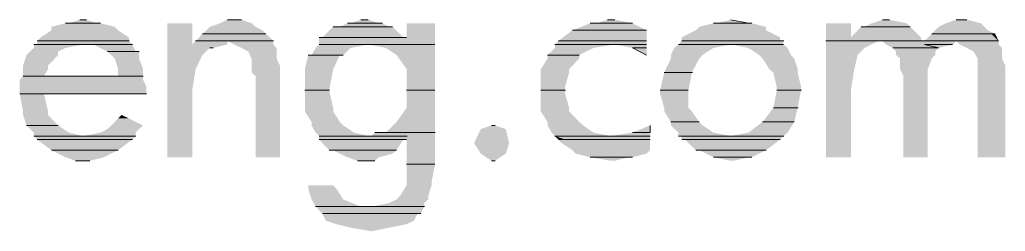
# Model space of a CAD drawing. Header units: inches. Extents: x 0.9 to 46, y 0.8 to 32.4.
# Drawn here: x 45.3026 to 45.7691, y 24.5329 to 24.6329 of the extents above; entities that cross this region are included whole.
import ezdxf

# ---------------------------------------------------------------- set-up
doc = ezdxf.new("R2010")
doc.units = ezdxf.units.IN
doc.header["$MEASUREMENT"] = 0
doc.layers.add('PDF_Geometry', color=7, linetype='Continuous')
doc.layers.add('PDF_Solid Fills', color=7, linetype='Continuous')

msp = doc.modelspace()

# ---------------------------------------------------------------- linework, layer by layer
at = {"layer": 'PDF_Geometry', "lineweight": 20}
for points in [[(45.32588, 24.6312), (45.32429, 24.6312), (45.34088, 24.6312)], [(45.32588, 24.6312), (45.34088, 24.6312)], [(45.33258, 24.63289), (45.33099, 24.63289), (45.33418, 24.63289)], [(45.40246, 24.63289), (45.40086, 24.63289), (45.40756, 24.63289)], [(45.40405, 24.63289), (45.40246, 24.63289), (45.40596, 24.63289)], [(45.40246, 24.63289), (45.40756, 24.63289)], [(45.45414, 24.62954), (45.45095, 24.62954), (45.47903, 24.62954)], [(45.45414, 24.62954), (45.47903, 24.62954)], [(45.45925, 24.6312), (45.45765, 24.6312), (45.47424, 24.6312)], [(45.45925, 24.6312), (45.47424, 24.6312)], [(45.46595, 24.63289), (45.46403, 24.63289), (45.46754, 24.63289)], [(45.5757, 24.6312), (45.57251, 24.6312), (45.59261, 24.6312)], [(45.5757, 24.6312), (45.59238, 24.6312)], [(45.5824, 24.63289), (45.58081, 24.63289), (45.58432, 24.63289)], [(45.63249, 24.6312), (45.6309, 24.6312), (45.64909, 24.6312)], [(45.63249, 24.6312), (45.64909, 24.6312)], [(45.6392, 24.63289), (45.64749, 24.6312), (45.64749, 24.6312)], [(45.70237, 24.62954), (45.70077, 24.62954), (45.72406, 24.62954)], [(45.70237, 24.62954), (45.72403, 24.62954)], [(45.70237, 24.62954), (45.72403, 24.62954)], [(45.70237, 24.62954), (45.72403, 24.62954)], [(45.71098, 24.63289), (45.71432, 24.63289)], [(45.74736, 24.63289), (45.74576, 24.63289), (45.75087, 24.63289)], [(45.74927, 24.63289), (45.74736, 24.63289), (45.75087, 24.63289)], [(45.74736, 24.63289), (45.7507, 24.63289)], [(45.38905, 24.62623), (45.41905, 24.62623)], [(45.38905, 24.62623), (45.41905, 24.62623)], [(45.44585, 24.62454), (45.44425, 24.62454), (45.48573, 24.62454)], [(45.44585, 24.62454), (45.48573, 24.62454)], [(45.56422, 24.62789), (45.59923, 24.62789)], [(45.56422, 24.62789), (45.59923, 24.62789)], [(45.73427, 24.62623), (45.76262, 24.62623)], [(45.73427, 24.62623), (45.76426, 24.62623), (45.76235, 24.62623)], [(45.76235, 24.62623), (45.76401, 24.62623)], [(45.31089, 24.62122), (45.30929, 24.62122), (45.33258, 24.62122)], [(45.31089, 24.62288), (45.31588, 24.62288)], [(45.31089, 24.62288), (45.35422, 24.62288)], [(45.31089, 24.62288), (45.35422, 24.62288)], [(45.31089, 24.62288), (45.35428, 24.62288)], [(45.31089, 24.62288), (45.35422, 24.62288)], [(45.31089, 24.62288), (45.31755, 24.62288)], [(45.31089, 24.62288), (45.31758, 24.62288)], [(45.31089, 24.62122), (45.32755, 24.62122)], [(45.31089, 24.62122), (45.32748, 24.62122)], [(45.31089, 24.62122), (45.33258, 24.62122)], [(45.31599, 24.62288), (45.35428, 24.62288)], [(45.31599, 24.62288), (45.35433, 24.62288)], [(45.32588, 24.62122), (45.35587, 24.62122)], [(45.32588, 24.62122), (45.35588, 24.62122)], [(45.32748, 24.62122), (45.35587, 24.62122)], [(45.32748, 24.62122), (45.35582, 24.62122)], [(45.33258, 24.62122), (45.35587, 24.62122)], [(45.33258, 24.62122), (45.35591, 24.62122)], [(45.38586, 24.62288), (45.4042, 24.62288)], [(45.38586, 24.62288), (45.40596, 24.62288), (45.40405, 24.62288)], [(45.38586, 24.62288), (45.40253, 24.62288)], [(45.38586, 24.62288), (45.40405, 24.62288), (45.40246, 24.62288)], [(45.38586, 24.62288), (45.40253, 24.62288)], [(45.38586, 24.62288), (45.40253, 24.62288)], [(45.38586, 24.62288), (45.40086, 24.62288)], [(45.38586, 24.62288), (45.40246, 24.62288), (45.40086, 24.62288)], [(45.40246, 24.62288), (45.40086, 24.62288), (45.42256, 24.62288)], [(45.40405, 24.62288), (45.40246, 24.62288), (45.42256, 24.62288)], [(45.40246, 24.62288), (45.42246, 24.62288)], [(45.40246, 24.62288), (45.42246, 24.62288)], [(45.40246, 24.62288), (45.42246, 24.62288)], [(45.40596, 24.62288), (45.40405, 24.62288), (45.42256, 24.62288)], [(45.40405, 24.62288), (45.42238, 24.62288)], [(45.40596, 24.62288), (45.42263, 24.62288)], [(45.44425, 24.62122), (45.46758, 24.62122)], [(45.44425, 24.62122), (45.48573, 24.62122), (45.46754, 24.62122)], [(45.48573, 24.62122), (45.46754, 24.62122), (45.49913, 24.62122)], [(45.48573, 24.62122), (45.49906, 24.62122)], [(45.55592, 24.62122), (45.57425, 24.62122)], [(45.55592, 24.62122), (45.57411, 24.62122)], [(45.55592, 24.62122), (45.58425, 24.62122)], [(45.55592, 24.62122), (45.58432, 24.62122)], [(45.55752, 24.62288), (45.56585, 24.62288)], [(45.55752, 24.62288), (45.59919, 24.62288)], [(45.55752, 24.62288), (45.59919, 24.62288)], [(45.55752, 24.62288), (45.59931, 24.62288)], [(45.55752, 24.62288), (45.59919, 24.62288)], [(45.57092, 24.62122), (45.59931, 24.62122)], [(45.57092, 24.62122), (45.59926, 24.62122)], [(45.57411, 24.62122), (45.59931, 24.62122)], [(45.57411, 24.62122), (45.59911, 24.62122)], [(45.61431, 24.62122), (45.63931, 24.62122)], [(45.61431, 24.62122), (45.6392, 24.62122)], [(45.6159, 24.62288), (45.66257, 24.62288)], [(45.6159, 24.62288), (45.66257, 24.62288)], [(45.6159, 24.62288), (45.61923, 24.62288)], [(45.6159, 24.62288), (45.66423, 24.62288)], [(45.6159, 24.62288), (45.66408, 24.62288)], [(45.6159, 24.62288), (45.66408, 24.62288)], [(45.6159, 24.62288), (45.66423, 24.62288)], [(45.63249, 24.62122), (45.66408, 24.62122)], [(45.63249, 24.62122), (45.66416, 24.62122)], [(45.68418, 24.62288), (45.70085, 24.62288)], [(45.68418, 24.62288), (45.70077, 24.62288)], [(45.68418, 24.62288), (45.70917, 24.62288)], [(45.68418, 24.62288), (45.70907, 24.62288)], [(45.69599, 24.62288), (45.73076, 24.62288)], [(45.69599, 24.62288), (45.73076, 24.62288)], [(45.70077, 24.62288), (45.73076, 24.62288)], [(45.70077, 24.62288), (45.73077, 24.62288)], [(45.73076, 24.62288), (45.74576, 24.62288)], [(45.73076, 24.62288), (45.74736, 24.62288), (45.74576, 24.62288)], [(45.73076, 24.62122), (45.7441, 24.62122)], [(45.73076, 24.62122), (45.7441, 24.62122)], [(45.73076, 24.62122), (45.73747, 24.61956), (45.73747, 24.61956)], [(45.74736, 24.62288), (45.74576, 24.62288), (45.76586, 24.62288)], [(45.74736, 24.62288), (45.76569, 24.62288)], [(45.34407, 24.61787), (45.35906, 24.61787)], [(45.34407, 24.61787), (45.35906, 24.61787)], [(45.39256, 24.61956), (45.39422, 24.61956)], [(45.44074, 24.61621), (45.43915, 24.61621), (45.45414, 24.61621)], [(45.44074, 24.61621), (45.45574, 24.61621), (45.45414, 24.61621)], [(45.55241, 24.61621), (45.56742, 24.61621)], [(45.55241, 24.61621), (45.56742, 24.61621)], [(45.59261, 24.61956), (45.59928, 24.61956)], [(45.59261, 24.61956), (45.59928, 24.61956)], [(45.59261, 24.61956), (45.59931, 24.61621), (45.59931, 24.61621)], [(45.71577, 24.61956), (45.73744, 24.61956)], [(45.71577, 24.61956), (45.73744, 24.61956)], [(45.30419, 24.60622), (45.31752, 24.60622)], [(45.30419, 24.60622), (45.31758, 24.60622)], [(45.31408, 24.60622), (45.36098, 24.60622)], [(45.31408, 24.60622), (45.36074, 24.60622)], [(45.60761, 24.60788), (45.62094, 24.60788)], [(45.60761, 24.60788), (45.62094, 24.60788)], [(45.30259, 24.59789), (45.36259, 24.59789)], [(45.30259, 24.59789), (45.36259, 24.59789)], [(45.43755, 24.59955), (45.44922, 24.59955)], [(45.43755, 24.59955), (45.44922, 24.59955)], [(45.43755, 24.59955), (45.44922, 24.59955)], [(45.43755, 24.59955), (45.44922, 24.59955)], [(45.48573, 24.59955), (45.49906, 24.59955)], [(45.48573, 24.59955), (45.49906, 24.59955)], [(45.54922, 24.59955), (45.56089, 24.59955)], [(45.54922, 24.59955), (45.56089, 24.59955)], [(45.6057, 24.59955), (45.61902, 24.59955)], [(45.6057, 24.59955), (45.61902, 24.59955)], [(45.66089, 24.59955), (45.67257, 24.59955)], [(45.66089, 24.59955), (45.67257, 24.59955)], [(45.6593, 24.59123), (45.67096, 24.59123)], [(45.6593, 24.59123), (45.67096, 24.59123)], [(45.30578, 24.5829), (45.32079, 24.5829)], [(45.30578, 24.5829), (45.32079, 24.5829)], [(45.52593, 24.5829), (45.52759, 24.5829)], [(45.60091, 24.57955), (45.60091, 24.58288)], [(45.6108, 24.58456), (45.62412, 24.58456)], [(45.6108, 24.58456), (45.62412, 24.58456)], [(45.65419, 24.58456), (45.66918, 24.58456)], [(45.65419, 24.58456), (45.66918, 24.58456)], [(45.30929, 24.57789), (45.33263, 24.57789)], [(45.30929, 24.57789), (45.33263, 24.57789)], [(45.33258, 24.57789), (45.35758, 24.57789)], [(45.33258, 24.57789), (45.35758, 24.57789)], [(45.44425, 24.57789), (45.46592, 24.57789)], [(45.44425, 24.57789), (45.46754, 24.57789), (45.46595, 24.57789)], [(45.44425, 24.57789), (45.46091, 24.57789)], [(45.44425, 24.57789), (45.46595, 24.57789), (45.46084, 24.57789)], [(45.44425, 24.57789), (45.45926, 24.57789)], [(45.44425, 24.57789), (45.46084, 24.57789), (45.45925, 24.57789)], [(45.46084, 24.57789), (45.45925, 24.57789), (45.48573, 24.57789)], [(45.46595, 24.57789), (45.46084, 24.57789), (45.48573, 24.57789)], [(45.46084, 24.57789), (45.48584, 24.57789)], [(45.46754, 24.57789), (45.46595, 24.57789), (45.48573, 24.57789)], [(45.46595, 24.57789), (45.48594, 24.57789)], [(45.46914, 24.57789), (45.46754, 24.57789), (45.48573, 24.57789)], [(45.46754, 24.57789), (45.48587, 24.57789)], [(45.46914, 24.57789), (45.4858, 24.57789)], [(45.47424, 24.57955), (45.47073, 24.57955), (45.48413, 24.57955)], [(45.47584, 24.57955), (45.47424, 24.57955), (45.47743, 24.57955)], [(45.47424, 24.57955), (45.47924, 24.57955)], [(45.47424, 24.57955), (45.47903, 24.57955)], [(45.47424, 24.57955), (45.48413, 24.57955)], [(45.47584, 24.57955), (45.49913, 24.57955)], [(45.47584, 24.57955), (45.49917, 24.57955)], [(45.47743, 24.57955), (45.49913, 24.57955)], [(45.47743, 24.57955), (45.4991, 24.57955)], [(45.47903, 24.57955), (45.49913, 24.57955)], [(45.47903, 24.57955), (45.49903, 24.57955)], [(45.55592, 24.57789), (45.58258, 24.57789)], [(45.55592, 24.57789), (45.58258, 24.57789)], [(45.55592, 24.57789), (45.57758, 24.57789)], [(45.55592, 24.57789), (45.5824, 24.57789), (45.57762, 24.57789)], [(45.5824, 24.57789), (45.57762, 24.57789), (45.60091, 24.57789)], [(45.5824, 24.57789), (45.60074, 24.57789)], [(45.5824, 24.57789), (45.60074, 24.57789)], [(45.5824, 24.57789), (45.60074, 24.57789)], [(45.59261, 24.57955), (45.60094, 24.57955)], [(45.59261, 24.57955), (45.60094, 24.57955)], [(45.61431, 24.57789), (45.64264, 24.57789)], [(45.61431, 24.57789), (45.64239, 24.57789)], [(45.61431, 24.57789), (45.64431, 24.57789)], [(45.61431, 24.57789), (45.6443, 24.57789)], [(45.61431, 24.57789), (45.65738, 24.57789)], [(45.61431, 24.57789), (45.65738, 24.57789)], [(45.6159, 24.57789), (45.66423, 24.57789)], [(45.6159, 24.57789), (45.66408, 24.57789)], [(45.6392, 24.57789), (45.66408, 24.57789)], [(45.6392, 24.57789), (45.6642, 24.57789)], [(45.64239, 24.57789), (45.66408, 24.57789)], [(45.64239, 24.57789), (45.66406, 24.57789)], [(45.6443, 24.57789), (45.66408, 24.57789)], [(45.6443, 24.57789), (45.6643, 24.57789)], [(45.65738, 24.57789), (45.66405, 24.57789)], [(45.31089, 24.57623), (45.31588, 24.57623)], [(45.31089, 24.57623), (45.31758, 24.57623), (45.31599, 24.57623)], [(45.31089, 24.57623), (45.31256, 24.57623)], [(45.31089, 24.57623), (45.31256, 24.57623)], [(45.31089, 24.57623), (45.31599, 24.57623), (45.31248, 24.57623)], [(45.31248, 24.57623), (45.31089, 24.57623), (45.35587, 24.57623)], [(45.31089, 24.57623), (45.35589, 24.57623)], [(45.31089, 24.57623), (45.35589, 24.57623)], [(45.31599, 24.57623), (45.31248, 24.57623), (45.35587, 24.57623)], [(45.31248, 24.57623), (45.35582, 24.57623)], [(45.31758, 24.57623), (45.31599, 24.57623), (45.35587, 24.57623)], [(45.31599, 24.57623), (45.356, 24.57623)], [(45.31758, 24.57623), (45.35592, 24.57623)], [(45.44425, 24.57623), (45.44925, 24.57623)], [(45.44425, 24.57623), (45.44925, 24.57623)], [(45.44425, 24.57623), (45.45095, 24.57623), (45.44904, 24.57623)], [(45.44904, 24.57623), (45.44425, 24.57623), (45.48413, 24.57623)], [(45.45095, 24.57623), (45.44904, 24.57623), (45.48413, 24.57623)], [(45.44904, 24.57623), (45.48405, 24.57623)], [(45.45095, 24.57623), (45.48573, 24.57623), (45.48413, 24.57623)], [(45.55752, 24.57623), (45.56086, 24.57623)], [(45.56071, 24.57623), (45.55752, 24.57623), (45.60091, 24.57623)], [(45.56071, 24.57623), (45.6007, 24.57623)], [(45.6159, 24.57623), (45.66249, 24.57623)], [(45.6159, 24.57623), (45.66257, 24.57623)], [(45.31758, 24.57122), (45.34925, 24.57122)], [(45.31758, 24.57122), (45.34925, 24.57122)], [(45.44904, 24.57122), (45.48094, 24.57122)], [(45.44904, 24.57122), (45.48071, 24.57122)], [(45.6226, 24.57122), (45.65579, 24.57122)], [(45.6226, 24.57122), (45.65593, 24.57122)], [(45.32907, 24.56621), (45.33577, 24.56621), (45.33258, 24.56621)], [(45.46244, 24.56621), (45.47073, 24.56621), (45.46595, 24.56621)], [(45.48573, 24.56455), (45.49906, 24.56455)], [(45.48573, 24.56455), (45.49906, 24.56455)], [(45.52593, 24.56621), (45.52759, 24.56621)], [(45.57251, 24.56787), (45.59252, 24.56787)], [(45.57251, 24.56787), (45.59252, 24.56787)], [(45.57251, 24.56787), (45.59085, 24.56787)], [(45.57251, 24.56787), (45.59261, 24.56787), (45.5907, 24.56787)], [(45.6309, 24.56787), (45.64757, 24.56787)], [(45.6309, 24.56787), (45.64909, 24.56787), (45.64749, 24.56787)], [(45.44266, 24.54455), (45.46933, 24.54455)], [(45.44266, 24.54455), (45.46914, 24.54455)], [(45.44585, 24.54123), (45.49085, 24.54123)], [(45.44585, 24.54123), (45.49243, 24.54123), (45.49084, 24.54123)], [(45.46914, 24.54455), (45.49414, 24.54455)], [(45.46914, 24.54455), (45.49414, 24.54455)]]:
    msp.add_lwpolyline(points, close=True, dxfattribs=at)
at = {"layer": 'PDF_Solid Fills', "lineweight": 20, "transparency": 33554559}
for points in [[(45.32429, 24.6312), (45.31758, 24.62954), (45.34758, 24.62954)], [(45.31758, 24.62954), (45.31758, 24.62789), (45.34917, 24.62789)], [(45.31758, 24.62954), (45.34758, 24.62954), (45.34917, 24.62789)], [(45.32429, 24.6312), (45.34088, 24.6312), (45.34758, 24.62954)], [(45.33099, 24.63289), (45.32588, 24.6312), (45.33928, 24.6312)], [(45.33099, 24.63289), (45.33418, 24.63289), (45.33928, 24.6312)], [(45.37246, 24.6312), (45.37246, 24.62122), (45.38427, 24.62122)], [(45.37246, 24.6312), (45.38427, 24.6312), (45.38427, 24.62122)], [(45.39256, 24.62954), (45.39097, 24.62789), (45.41745, 24.62789)], [(45.39735, 24.6312), (45.39256, 24.62954), (45.41426, 24.62954)], [(45.39256, 24.62954), (45.41426, 24.62954), (45.41745, 24.62789)], [(45.40086, 24.63289), (45.39735, 24.6312), (45.41235, 24.6312)], [(45.39735, 24.6312), (45.41235, 24.6312), (45.41426, 24.62954)], [(45.40086, 24.63289), (45.40756, 24.63289), (45.41235, 24.6312)], [(45.45095, 24.62954), (45.44585, 24.62454), (45.48413, 24.62454)], [(45.45095, 24.62954), (45.47903, 24.62954), (45.48413, 24.62454)], [(45.45765, 24.6312), (45.45414, 24.62954), (45.47743, 24.62954)], [(45.45765, 24.6312), (45.47424, 24.6312), (45.47743, 24.62954)], [(45.46403, 24.63289), (45.45925, 24.6312), (45.47265, 24.6312)], [(45.46403, 24.63289), (45.46754, 24.63289), (45.47265, 24.6312)], [(45.48573, 24.6312), (45.48573, 24.62122), (45.49913, 24.62122)], [(45.48573, 24.6312), (45.49913, 24.6312), (45.49913, 24.62122)], [(45.57251, 24.6312), (45.56422, 24.62789), (45.59931, 24.62789)], [(45.57251, 24.6312), (45.59261, 24.6312), (45.59931, 24.62789)], [(45.58081, 24.63289), (45.5757, 24.6312), (45.59261, 24.6312)], [(45.58081, 24.63289), (45.58432, 24.63289), (45.59261, 24.6312)], [(45.6242, 24.62954), (45.6226, 24.62789), (45.65579, 24.62789)], [(45.6309, 24.6312), (45.6242, 24.62954), (45.65579, 24.62954)], [(45.6242, 24.62954), (45.65579, 24.62954), (45.65579, 24.62789)], [(45.6309, 24.6312), (45.64909, 24.6312), (45.65579, 24.62954)], [(45.6392, 24.63289), (45.63249, 24.6312), (45.64749, 24.6312)], [(45.68418, 24.6312), (45.68418, 24.62288), (45.69599, 24.62288)], [(45.68418, 24.6312), (45.69599, 24.6312), (45.69599, 24.62288)], [(45.70077, 24.62954), (45.69599, 24.62454), (45.72917, 24.62454)], [(45.70077, 24.62954), (45.72406, 24.62954), (45.72917, 24.62454)], [(45.70588, 24.6312), (45.70237, 24.62954), (45.72406, 24.62954)], [(45.71098, 24.63289), (45.70588, 24.6312), (45.72247, 24.6312)], [(45.70588, 24.6312), (45.72247, 24.6312), (45.72406, 24.62954)], [(45.71098, 24.63289), (45.71417, 24.63289), (45.72247, 24.6312)], [(45.73747, 24.62954), (45.73587, 24.62789), (45.76076, 24.62789)], [(45.74097, 24.6312), (45.73747, 24.62954), (45.75916, 24.62954)], [(45.73747, 24.62954), (45.75916, 24.62954), (45.76076, 24.62789)], [(45.74576, 24.63289), (45.74097, 24.6312), (45.75757, 24.6312)], [(45.74097, 24.6312), (45.75757, 24.6312), (45.75916, 24.62954)], [(45.74576, 24.63289), (45.75087, 24.63289), (45.75757, 24.6312)], [(45.31248, 24.62454), (45.31089, 24.62288), (45.35428, 24.62288)], [(45.31758, 24.62789), (45.31248, 24.62454), (45.35428, 24.62454)], [(45.31248, 24.62454), (45.35428, 24.62454), (45.35428, 24.62288)], [(45.31758, 24.62789), (45.34917, 24.62789), (45.35428, 24.62454)], [(45.38746, 24.62454), (45.38586, 24.62288), (45.40596, 24.62288)], [(45.38905, 24.62623), (45.38746, 24.62454), (45.41235, 24.62454)], [(45.38746, 24.62454), (45.41235, 24.62454), (45.40596, 24.62288)], [(45.39097, 24.62789), (45.38905, 24.62623), (45.41905, 24.62623)], [(45.38905, 24.62623), (45.41905, 24.62623), (45.41235, 24.62454)], [(45.39097, 24.62789), (45.41745, 24.62789), (45.41905, 24.62623)], [(45.41235, 24.62454), (45.40596, 24.62288), (45.42256, 24.62288)], [(45.41905, 24.62623), (45.41235, 24.62454), (45.42096, 24.62454)], [(45.41235, 24.62454), (45.42096, 24.62454), (45.42256, 24.62288)], [(45.44425, 24.62454), (45.44425, 24.62288), (45.48573, 24.62288)], [(45.44425, 24.62454), (45.48573, 24.62454), (45.48573, 24.62288)], [(45.56422, 24.62789), (45.55752, 24.62288), (45.59931, 24.62288)], [(45.56422, 24.62789), (45.59931, 24.62789), (45.59931, 24.62288)], [(45.6226, 24.62789), (45.6159, 24.62454), (45.66249, 24.62454)], [(45.6159, 24.62454), (45.6159, 24.62288), (45.66249, 24.62288)], [(45.6159, 24.62454), (45.66249, 24.62454), (45.66249, 24.62288)], [(45.6226, 24.62789), (45.65579, 24.62789), (45.66249, 24.62454)], [(45.69599, 24.62454), (45.69599, 24.62288), (45.72917, 24.62288)], [(45.69599, 24.62454), (45.72917, 24.62454), (45.72917, 24.62288)], [(45.73427, 24.62623), (45.73076, 24.62288), (45.74736, 24.62288)], [(45.73587, 24.62789), (45.73427, 24.62623), (45.76426, 24.62623)], [(45.73427, 24.62623), (45.76235, 24.62623), (45.74736, 24.62288)], [(45.73587, 24.62789), (45.76076, 24.62789), (45.76426, 24.62623)], [(45.76235, 24.62623), (45.74736, 24.62288), (45.76586, 24.62288)], [(45.76235, 24.62623), (45.76426, 24.62623), (45.76586, 24.62288)], [(45.30929, 24.62122), (45.30929, 24.61956), (45.32429, 24.61956)], [(45.30929, 24.62122), (45.33258, 24.62122), (45.32429, 24.61956)], [(45.31089, 24.62288), (45.31089, 24.62122), (45.32588, 24.62122)], [(45.31089, 24.62288), (45.31758, 24.62288), (45.32588, 24.62122)], [(45.31758, 24.62288), (45.32588, 24.62122), (45.35587, 24.62122)], [(45.31758, 24.62288), (45.35428, 24.62288), (45.35587, 24.62122)], [(45.33737, 24.62122), (45.34407, 24.61787), (45.35747, 24.61787)], [(45.33737, 24.62122), (45.35587, 24.62122), (45.35747, 24.61787)], [(45.37246, 24.62122), (45.37246, 24.61956), (45.39256, 24.61956)], [(45.37246, 24.62122), (45.38427, 24.62122), (45.39256, 24.61956)], [(45.38586, 24.62288), (45.38427, 24.62122), (45.40086, 24.62122)], [(45.38427, 24.62122), (45.39256, 24.61956), (45.39416, 24.61956)], [(45.38427, 24.62122), (45.40086, 24.62122), (45.39416, 24.61956)], [(45.38586, 24.62288), (45.40086, 24.62288), (45.40086, 24.62122)], [(45.40086, 24.62288), (45.40405, 24.62122), (45.42256, 24.62122)], [(45.40086, 24.62288), (45.42256, 24.62288), (45.42256, 24.62122)], [(45.40405, 24.62122), (45.40756, 24.61956), (45.42415, 24.61956)], [(45.40405, 24.62122), (45.42256, 24.62122), (45.42415, 24.61956)], [(45.44425, 24.62122), (45.44266, 24.61956), (45.45925, 24.61956)], [(45.44425, 24.62288), (45.44425, 24.62122), (45.48573, 24.62122)], [(45.44425, 24.62288), (45.48573, 24.62288), (45.48573, 24.62122)], [(45.44425, 24.62122), (45.46754, 24.62122), (45.45925, 24.61956)], [(45.46754, 24.62122), (45.47584, 24.61956), (45.49913, 24.61956)], [(45.46754, 24.62122), (45.49913, 24.62122), (45.49913, 24.61956)], [(45.55752, 24.62288), (45.55592, 24.62122), (45.57092, 24.62122)], [(45.55592, 24.62122), (45.55592, 24.61956), (45.57411, 24.61956)], [(45.55592, 24.62122), (45.58432, 24.62122), (45.57411, 24.61956)], [(45.55752, 24.62288), (45.56581, 24.62288), (45.57092, 24.62122)], [(45.56581, 24.62288), (45.57092, 24.62122), (45.59931, 24.62122)], [(45.56581, 24.62288), (45.59931, 24.62288), (45.59931, 24.62122)], [(45.58432, 24.62122), (45.59261, 24.61956), (45.59931, 24.61956)], [(45.58432, 24.62122), (45.59931, 24.62122), (45.59931, 24.61956)], [(45.61431, 24.62122), (45.61239, 24.61956), (45.6309, 24.61956)], [(45.6159, 24.62288), (45.61431, 24.62122), (45.63249, 24.62122)], [(45.61431, 24.62122), (45.6392, 24.62122), (45.6309, 24.61956)], [(45.6159, 24.62288), (45.61909, 24.62288), (45.63249, 24.62122)], [(45.61909, 24.62288), (45.63249, 24.62122), (45.66408, 24.62122)], [(45.61909, 24.62288), (45.66408, 24.62288), (45.66408, 24.62122)], [(45.6392, 24.62122), (45.64749, 24.61956), (45.666, 24.61956)], [(45.6392, 24.62122), (45.66408, 24.62122), (45.666, 24.61956)], [(45.68418, 24.62288), (45.68418, 24.61956), (45.70237, 24.61956)], [(45.68418, 24.62288), (45.70907, 24.62288), (45.70237, 24.61956)], [(45.71098, 24.62288), (45.71258, 24.62122), (45.73076, 24.62122)], [(45.71098, 24.62288), (45.73076, 24.62288), (45.73076, 24.62122)], [(45.71258, 24.62122), (45.71577, 24.61956), (45.73747, 24.61956)], [(45.71258, 24.62122), (45.73076, 24.62122), (45.73747, 24.61956)], [(45.73076, 24.62288), (45.73076, 24.62122), (45.74416, 24.62122)], [(45.73076, 24.62288), (45.74576, 24.62288), (45.74416, 24.62122)], [(45.73076, 24.62122), (45.74416, 24.62122), (45.73747, 24.61956)], [(45.74576, 24.62288), (45.74736, 24.62122), (45.76586, 24.62122)], [(45.74576, 24.62288), (45.76586, 24.62288), (45.76586, 24.62122)], [(45.74736, 24.62122), (45.75087, 24.61956), (45.76746, 24.61956)], [(45.74736, 24.62122), (45.76586, 24.62122), (45.76746, 24.61956)], [(45.30578, 24.61621), (45.30419, 24.6112), (45.31599, 24.6112)], [(45.30738, 24.61787), (45.30578, 24.61621), (45.32078, 24.61621)], [(45.30578, 24.61621), (45.32078, 24.61621), (45.31599, 24.6112)], [(45.30929, 24.61956), (45.30738, 24.61787), (45.32078, 24.61787)], [(45.30738, 24.61787), (45.32078, 24.61787), (45.32078, 24.61621)], [(45.30929, 24.61956), (45.32429, 24.61956), (45.32078, 24.61787)], [(45.34407, 24.61787), (45.34758, 24.61455), (45.35906, 24.61455)], [(45.34407, 24.61787), (45.35906, 24.61787), (45.35906, 24.61455)], [(45.37246, 24.61956), (45.37246, 24.61621), (45.38905, 24.61621)], [(45.37246, 24.61956), (45.39256, 24.61956), (45.38905, 24.61621)], [(45.37246, 24.61621), (45.37246, 24.60954), (45.38586, 24.60954)], [(45.37246, 24.61621), (45.38905, 24.61621), (45.38586, 24.60954)], [(45.40756, 24.61956), (45.41075, 24.61787), (45.42415, 24.61787)], [(45.40756, 24.61956), (45.42415, 24.61956), (45.42415, 24.61787)], [(45.41075, 24.61787), (45.41235, 24.61455), (45.42415, 24.61455)], [(45.41075, 24.61787), (45.42415, 24.61787), (45.42415, 24.61455)], [(45.43915, 24.61621), (45.43755, 24.60954), (45.45095, 24.60954)], [(45.43915, 24.61621), (45.45414, 24.61621), (45.45095, 24.60954)], [(45.44266, 24.61956), (45.44074, 24.61621), (45.45574, 24.61621)], [(45.44266, 24.61956), (45.45925, 24.61956), (45.45574, 24.61621)], [(45.47584, 24.61956), (45.48094, 24.61621), (45.49913, 24.61621)], [(45.47584, 24.61956), (45.49913, 24.61956), (45.49913, 24.61621)], [(45.48094, 24.61621), (45.48573, 24.60954), (45.49913, 24.60954)], [(45.48094, 24.61621), (45.49913, 24.61621), (45.49913, 24.60954)], [(45.55592, 24.61956), (45.55241, 24.61621), (45.56741, 24.61621)], [(45.55241, 24.61621), (45.55241, 24.61455), (45.56741, 24.61455)], [(45.55241, 24.61621), (45.56741, 24.61621), (45.56741, 24.61455)], [(45.55592, 24.61956), (45.57411, 24.61956), (45.56741, 24.61621)], [(45.59261, 24.61956), (45.59931, 24.61956), (45.59931, 24.61621)], [(45.61239, 24.61956), (45.6108, 24.61621), (45.6258, 24.61621)], [(45.6108, 24.61621), (45.6108, 24.61455), (45.6242, 24.61455)], [(45.6108, 24.61621), (45.6258, 24.61621), (45.6242, 24.61455)], [(45.61239, 24.61956), (45.6309, 24.61956), (45.6258, 24.61621)], [(45.64749, 24.61956), (45.65259, 24.61621), (45.66759, 24.61621)], [(45.64749, 24.61956), (45.666, 24.61956), (45.66759, 24.61621)], [(45.65259, 24.61621), (45.65419, 24.61455), (45.66919, 24.61455)], [(45.65259, 24.61621), (45.66759, 24.61621), (45.66919, 24.61455)], [(45.68418, 24.61956), (45.68418, 24.61621), (45.69918, 24.61621)], [(45.68418, 24.61956), (45.70237, 24.61956), (45.69918, 24.61621)], [(45.68418, 24.61621), (45.68418, 24.60954), (45.69758, 24.60954)], [(45.68418, 24.61621), (45.69918, 24.61621), (45.69758, 24.60954)], [(45.71577, 24.61956), (45.71737, 24.61787), (45.73587, 24.61787)], [(45.71577, 24.61956), (45.73747, 24.61956), (45.73587, 24.61787)], [(45.71737, 24.61787), (45.71737, 24.61621), (45.73587, 24.61621)], [(45.71737, 24.61787), (45.73587, 24.61787), (45.73587, 24.61621)], [(45.71737, 24.61621), (45.71928, 24.61455), (45.73427, 24.61455)], [(45.71737, 24.61621), (45.73587, 24.61621), (45.73427, 24.61455)], [(45.75087, 24.61956), (45.75406, 24.61787), (45.76746, 24.61787)], [(45.75087, 24.61956), (45.76746, 24.61956), (45.76746, 24.61787)], [(45.75406, 24.61787), (45.75597, 24.61455), (45.76746, 24.61455)], [(45.75406, 24.61787), (45.76746, 24.61787), (45.76746, 24.61455)], [(45.30419, 24.6112), (45.30419, 24.60954), (45.31599, 24.60954)], [(45.30419, 24.6112), (45.31599, 24.6112), (45.31599, 24.60954)], [(45.34758, 24.61455), (45.34917, 24.60954), (45.36098, 24.60954)], [(45.34758, 24.61455), (45.35906, 24.61455), (45.36098, 24.60954)], [(45.41235, 24.61455), (45.41235, 24.6112), (45.42575, 24.6112)], [(45.41235, 24.61455), (45.42415, 24.61455), (45.42575, 24.6112)], [(45.41235, 24.6112), (45.41235, 24.60788), (45.42575, 24.60788)], [(45.41235, 24.6112), (45.42575, 24.6112), (45.42575, 24.60788)], [(45.55241, 24.61455), (45.54922, 24.60954), (45.56262, 24.60954)], [(45.55241, 24.61455), (45.56741, 24.61455), (45.56262, 24.60954)], [(45.6108, 24.61455), (45.60761, 24.60788), (45.62069, 24.60788)], [(45.6108, 24.61455), (45.6242, 24.61455), (45.62069, 24.60788)], [(45.65419, 24.61455), (45.65738, 24.60954), (45.67078, 24.60954)], [(45.65419, 24.61455), (45.66919, 24.61455), (45.67078, 24.60954)], [(45.71928, 24.61455), (45.71928, 24.60954), (45.73236, 24.60954)], [(45.71928, 24.61455), (45.73427, 24.61455), (45.73236, 24.60954)], [(45.75597, 24.61455), (45.75597, 24.6112), (45.76905, 24.6112)], [(45.75597, 24.61455), (45.76746, 24.61455), (45.76905, 24.6112)], [(45.75597, 24.6112), (45.75597, 24.60954), (45.76905, 24.60954)], [(45.75597, 24.6112), (45.76905, 24.6112), (45.76905, 24.60954)], [(45.30419, 24.60622), (45.30259, 24.60453), (45.33418, 24.60453)], [(45.30419, 24.60954), (45.30419, 24.60622), (45.31408, 24.60622)], [(45.30419, 24.60954), (45.31599, 24.60954), (45.31408, 24.60622)], [(45.30419, 24.60622), (45.31758, 24.60622), (45.33418, 24.60453)], [(45.31758, 24.60622), (45.33418, 24.60453), (45.36098, 24.60453)], [(45.31758, 24.60622), (45.36098, 24.60622), (45.36098, 24.60453)], [(45.34917, 24.60954), (45.34917, 24.60622), (45.36098, 24.60622)], [(45.34917, 24.60954), (45.36098, 24.60954), (45.36098, 24.60622)], [(45.37246, 24.60954), (45.37246, 24.59955), (45.38427, 24.59955)], [(45.37246, 24.60954), (45.38586, 24.60954), (45.38427, 24.59955)], [(45.41235, 24.60788), (45.41426, 24.60622), (45.42575, 24.60622)], [(45.41235, 24.60788), (45.42575, 24.60788), (45.42575, 24.60622)], [(45.41426, 24.60622), (45.41426, 24.56787), (45.42575, 24.56787)], [(45.41426, 24.60622), (45.42575, 24.60622), (45.42575, 24.56787)], [(45.43755, 24.60954), (45.43755, 24.59955), (45.44904, 24.59955)], [(45.43755, 24.60954), (45.45095, 24.60954), (45.44904, 24.59955)], [(45.48573, 24.60954), (45.48573, 24.59955), (45.49913, 24.59955)], [(45.48573, 24.60954), (45.49913, 24.60954), (45.49913, 24.59955)], [(45.54922, 24.60954), (45.54922, 24.60788), (45.56262, 24.60788)], [(45.54922, 24.60954), (45.56262, 24.60954), (45.56262, 24.60788)], [(45.54922, 24.60788), (45.54922, 24.60121), (45.56071, 24.60121)], [(45.54922, 24.60788), (45.56262, 24.60788), (45.56071, 24.60121)], [(45.60761, 24.60788), (45.6057, 24.59955), (45.61909, 24.59955)], [(45.60761, 24.60788), (45.62069, 24.60788), (45.61909, 24.59955)], [(45.65738, 24.60954), (45.6593, 24.60788), (45.67078, 24.60788)], [(45.65738, 24.60954), (45.67078, 24.60954), (45.67078, 24.60788)], [(45.6593, 24.60788), (45.66089, 24.60121), (45.67238, 24.60121)], [(45.6593, 24.60788), (45.67078, 24.60788), (45.67238, 24.60121)], [(45.68418, 24.60954), (45.68418, 24.59955), (45.69599, 24.59955)], [(45.68418, 24.60954), (45.69758, 24.60954), (45.69599, 24.59955)], [(45.71928, 24.60954), (45.72087, 24.60622), (45.73236, 24.60622)], [(45.71928, 24.60954), (45.73236, 24.60954), (45.73236, 24.60622)], [(45.72087, 24.60622), (45.72087, 24.60121), (45.73236, 24.60121)], [(45.72087, 24.60622), (45.73236, 24.60622), (45.73236, 24.60121)], [(45.75597, 24.60954), (45.75597, 24.60622), (45.76905, 24.60622)], [(45.75597, 24.60954), (45.76905, 24.60954), (45.76905, 24.60622)], [(45.75597, 24.60622), (45.75597, 24.56787), (45.76905, 24.56787)], [(45.75597, 24.60622), (45.76905, 24.60622), (45.76905, 24.56787)], [(45.30259, 24.60453), (45.30259, 24.60121), (45.36257, 24.60121)], [(45.30259, 24.60453), (45.33418, 24.60453), (45.36257, 24.60121)], [(45.30259, 24.60121), (45.30259, 24.59955), (45.36257, 24.59955)], [(45.30259, 24.60121), (45.36257, 24.60121), (45.36257, 24.59955)], [(45.33418, 24.60453), (45.36098, 24.60453), (45.36257, 24.60121)], [(45.54922, 24.60121), (45.54922, 24.59955), (45.56071, 24.59955)], [(45.54922, 24.60121), (45.56071, 24.60121), (45.56071, 24.59955)], [(45.66089, 24.60121), (45.66089, 24.59955), (45.67238, 24.59955)], [(45.66089, 24.60121), (45.67238, 24.60121), (45.67238, 24.59955)], [(45.72087, 24.60121), (45.72087, 24.59955), (45.73236, 24.59955)], [(45.72087, 24.60121), (45.73236, 24.60121), (45.73236, 24.59955)], [(45.30259, 24.59955), (45.30259, 24.59789), (45.36257, 24.59789)], [(45.30259, 24.59955), (45.36257, 24.59955), (45.36257, 24.59789)], [(45.30259, 24.59789), (45.30419, 24.58957), (45.31599, 24.58957)], [(45.30259, 24.59789), (45.31408, 24.59789), (45.31599, 24.58957)], [(45.37246, 24.59955), (45.37246, 24.59789), (45.38427, 24.59789)], [(45.37246, 24.59955), (45.38427, 24.59955), (45.38427, 24.59789)], [(45.37246, 24.59789), (45.37246, 24.56787), (45.38427, 24.56787)], [(45.37246, 24.59789), (45.38427, 24.59789), (45.38427, 24.56787)], [(45.43755, 24.59955), (45.43755, 24.59123), (45.45095, 24.59123)], [(45.43755, 24.59955), (45.44904, 24.59955), (45.45095, 24.59123)], [(45.48573, 24.59955), (45.48573, 24.59123), (45.49913, 24.59123)], [(45.48573, 24.59955), (45.49913, 24.59955), (45.49913, 24.59123)], [(45.54922, 24.59955), (45.54922, 24.59789), (45.56071, 24.59789)], [(45.54922, 24.59955), (45.56071, 24.59955), (45.56071, 24.59789)], [(45.54922, 24.59789), (45.54922, 24.59123), (45.56262, 24.59123)], [(45.54922, 24.59789), (45.56071, 24.59789), (45.56262, 24.59123)], [(45.6057, 24.59955), (45.6057, 24.59789), (45.61909, 24.59789)], [(45.6057, 24.59955), (45.61909, 24.59955), (45.61909, 24.59789)], [(45.6057, 24.59789), (45.60761, 24.59123), (45.61909, 24.59123)], [(45.6057, 24.59789), (45.61909, 24.59789), (45.61909, 24.59123)], [(45.66089, 24.59955), (45.6593, 24.59123), (45.67078, 24.59123)], [(45.66089, 24.59955), (45.67238, 24.59955), (45.67078, 24.59123)], [(45.68418, 24.59955), (45.68418, 24.59789), (45.69599, 24.59789)], [(45.68418, 24.59955), (45.69599, 24.59955), (45.69599, 24.59789)], [(45.68418, 24.59789), (45.68418, 24.56787), (45.69599, 24.56787)], [(45.68418, 24.59789), (45.69599, 24.59789), (45.69599, 24.56787)], [(45.72087, 24.59955), (45.72087, 24.56787), (45.73236, 24.56787)], [(45.72087, 24.59955), (45.73236, 24.59955), (45.73236, 24.56787)], [(45.30419, 24.58957), (45.30419, 24.58788), (45.31599, 24.58788)], [(45.30419, 24.58957), (45.31599, 24.58957), (45.31599, 24.58788)], [(45.30419, 24.58788), (45.30578, 24.5829), (45.32078, 24.5829)], [(45.30419, 24.58788), (45.31599, 24.58788), (45.32078, 24.5829)], [(45.35077, 24.58788), (45.34917, 24.58622), (45.35428, 24.58622)], [(45.43755, 24.59123), (45.43755, 24.58957), (45.45095, 24.58957)], [(45.43755, 24.59123), (45.45095, 24.59123), (45.45095, 24.58957)], [(45.43755, 24.58957), (45.44074, 24.58456), (45.45414, 24.58456)], [(45.43755, 24.58957), (45.45095, 24.58957), (45.45414, 24.58456)], [(45.48573, 24.59123), (45.48094, 24.58456), (45.49913, 24.58456)], [(45.48573, 24.59123), (45.49913, 24.59123), (45.49913, 24.58456)], [(45.54922, 24.59123), (45.54922, 24.58957), (45.56262, 24.58957)], [(45.54922, 24.59123), (45.56262, 24.59123), (45.56262, 24.58957)], [(45.54922, 24.58957), (45.55241, 24.58456), (45.56741, 24.58456)], [(45.54922, 24.58957), (45.56262, 24.58957), (45.56741, 24.58456)], [(45.60761, 24.59123), (45.60761, 24.58957), (45.62069, 24.58957)], [(45.60761, 24.59123), (45.61909, 24.59123), (45.62069, 24.58957)], [(45.60761, 24.58957), (45.6108, 24.58456), (45.6242, 24.58456)], [(45.60761, 24.58957), (45.62069, 24.58957), (45.6242, 24.58456)], [(45.6593, 24.59123), (45.65419, 24.58456), (45.66919, 24.58456)], [(45.6593, 24.59123), (45.67078, 24.59123), (45.66919, 24.58456)], [(45.30578, 24.5829), (45.30929, 24.57955), (45.32588, 24.57955)], [(45.30578, 24.5829), (45.32078, 24.5829), (45.32588, 24.57955)], [(45.34598, 24.5829), (45.34407, 24.58121), (45.35906, 24.58121)], [(45.34917, 24.58622), (45.34598, 24.5829), (45.36098, 24.5829)], [(45.34598, 24.5829), (45.36098, 24.5829), (45.35906, 24.58121)], [(45.34917, 24.58622), (45.35428, 24.58622), (45.36098, 24.5829)], [(45.44074, 24.58456), (45.44074, 24.5829), (45.45574, 24.5829)], [(45.44074, 24.58456), (45.45414, 24.58456), (45.45574, 24.5829)], [(45.44074, 24.5829), (45.44266, 24.57955), (45.46084, 24.57955)], [(45.44074, 24.5829), (45.45574, 24.5829), (45.46084, 24.57955)], [(45.48094, 24.58456), (45.47584, 24.57955), (45.49913, 24.57955)], [(45.48094, 24.58456), (45.49913, 24.58456), (45.49913, 24.57955)], [(45.52593, 24.5829), (45.52082, 24.58121), (45.53263, 24.58121)], [(45.52593, 24.5829), (45.52753, 24.5829), (45.53263, 24.58121)], [(45.55241, 24.58456), (45.55241, 24.5829), (45.56932, 24.5829)], [(45.55241, 24.58456), (45.56741, 24.58456), (45.56932, 24.5829)], [(45.55241, 24.5829), (45.55433, 24.57955), (45.57411, 24.57955)], [(45.55241, 24.5829), (45.56932, 24.5829), (45.57411, 24.57955)], [(45.60091, 24.5829), (45.59261, 24.57955), (45.60091, 24.57955)], [(45.6108, 24.58456), (45.6108, 24.5829), (45.6258, 24.5829)], [(45.6108, 24.58456), (45.6242, 24.58456), (45.6258, 24.5829)], [(45.6108, 24.5829), (45.61431, 24.57955), (45.6309, 24.57955)], [(45.6108, 24.5829), (45.6258, 24.5829), (45.6309, 24.57955)], [(45.65419, 24.58456), (45.64749, 24.57955), (45.666, 24.57955)], [(45.65419, 24.58456), (45.66919, 24.58456), (45.666, 24.57955)], [(45.30929, 24.57955), (45.30929, 24.57789), (45.33258, 24.57789)], [(45.30929, 24.57955), (45.32588, 24.57955), (45.33258, 24.57789)], [(45.30929, 24.57789), (45.31089, 24.57623), (45.31758, 24.57623)], [(45.30929, 24.57789), (45.33258, 24.57789), (45.31758, 24.57623)], [(45.33258, 24.57789), (45.31758, 24.57623), (45.35587, 24.57623)], [(45.34088, 24.57955), (45.33258, 24.57789), (45.35747, 24.57789)], [(45.33258, 24.57789), (45.35747, 24.57789), (45.35587, 24.57623)], [(45.34407, 24.58121), (45.34088, 24.57955), (45.35747, 24.57955)], [(45.34088, 24.57955), (45.35747, 24.57955), (45.35747, 24.57789)], [(45.34407, 24.58121), (45.35906, 24.58121), (45.35747, 24.57955)], [(45.44266, 24.57955), (45.44425, 24.57789), (45.46754, 24.57789)], [(45.44266, 24.57955), (45.46084, 24.57955), (45.46754, 24.57789)], [(45.44425, 24.57789), (45.44425, 24.57623), (45.45095, 24.57623)], [(45.44425, 24.57789), (45.45925, 24.57789), (45.45095, 24.57623)], [(45.45925, 24.57789), (45.45095, 24.57623), (45.48573, 24.57623)], [(45.45925, 24.57789), (45.48573, 24.57789), (45.48573, 24.57623)], [(45.47073, 24.57955), (45.46914, 24.57789), (45.48573, 24.57789)], [(45.47073, 24.57955), (45.48413, 24.57955), (45.48573, 24.57789)], [(45.48413, 24.57955), (45.48573, 24.57789), (45.49913, 24.57789)], [(45.48413, 24.57955), (45.49913, 24.57955), (45.49913, 24.57789)], [(45.48573, 24.57789), (45.48573, 24.56455), (45.49913, 24.56455)], [(45.48573, 24.57789), (45.49913, 24.57789), (45.49913, 24.56455)], [(45.52082, 24.58121), (45.51763, 24.57454), (45.53423, 24.57454)], [(45.52082, 24.58121), (45.53263, 24.58121), (45.53423, 24.57454)], [(45.55433, 24.57955), (45.55592, 24.57789), (45.5824, 24.57789)], [(45.55433, 24.57955), (45.57411, 24.57955), (45.5824, 24.57789)], [(45.55592, 24.57789), (45.55752, 24.57623), (45.56071, 24.57623)], [(45.55592, 24.57789), (45.57762, 24.57789), (45.56071, 24.57623)], [(45.57762, 24.57789), (45.56071, 24.57623), (45.60091, 24.57623)], [(45.57762, 24.57789), (45.60091, 24.57789), (45.60091, 24.57623)], [(45.59261, 24.57955), (45.5824, 24.57789), (45.60091, 24.57789)], [(45.59261, 24.57955), (45.60091, 24.57955), (45.60091, 24.57789)], [(45.61431, 24.57955), (45.61431, 24.57789), (45.6392, 24.57789)], [(45.61431, 24.57955), (45.6309, 24.57955), (45.6392, 24.57789)], [(45.6159, 24.57789), (45.6159, 24.57623), (45.66249, 24.57623)], [(45.6159, 24.57789), (45.66408, 24.57789), (45.66249, 24.57623)], [(45.64749, 24.57955), (45.6392, 24.57789), (45.66408, 24.57789)], [(45.64749, 24.57955), (45.666, 24.57955), (45.66408, 24.57789)], [(45.31089, 24.57623), (45.31758, 24.57122), (45.34917, 24.57122)], [(45.31089, 24.57623), (45.35587, 24.57623), (45.34917, 24.57122)], [(45.44425, 24.57623), (45.44904, 24.57122), (45.48094, 24.57122)], [(45.44425, 24.57623), (45.48413, 24.57623), (45.48094, 24.57122)], [(45.51763, 24.57454), (45.52082, 24.56956), (45.53263, 24.56956)], [(45.51763, 24.57454), (45.53423, 24.57454), (45.53263, 24.56956)], [(45.55752, 24.57623), (45.55911, 24.57454), (45.60091, 24.57454)], [(45.55752, 24.57623), (45.60091, 24.57623), (45.60091, 24.57454)], [(45.55911, 24.57454), (45.56422, 24.57122), (45.60091, 24.57122)], [(45.55911, 24.57454), (45.60091, 24.57454), (45.60091, 24.57122)], [(45.6175, 24.57623), (45.6226, 24.57122), (45.65579, 24.57122)], [(45.6175, 24.57623), (45.66249, 24.57623), (45.65579, 24.57122)], [(45.31758, 24.57122), (45.32429, 24.56787), (45.34247, 24.56787)], [(45.31758, 24.57122), (45.34917, 24.57122), (45.34247, 24.56787)], [(45.45095, 24.57122), (45.45414, 24.56956), (45.47903, 24.56956)], [(45.45095, 24.57122), (45.48094, 24.57122), (45.47903, 24.56956)], [(45.45414, 24.56956), (45.45765, 24.56787), (45.47265, 24.56787)], [(45.45414, 24.56956), (45.47903, 24.56956), (45.47265, 24.56787)], [(45.52082, 24.56956), (45.52593, 24.56621), (45.52753, 24.56621)], [(45.52082, 24.56956), (45.53263, 24.56956), (45.52753, 24.56621)], [(45.56422, 24.57122), (45.56581, 24.56956), (45.59931, 24.56956)], [(45.56422, 24.57122), (45.60091, 24.57122), (45.59931, 24.56956)], [(45.56581, 24.56956), (45.57251, 24.56787), (45.59261, 24.56787)], [(45.56581, 24.56956), (45.59931, 24.56956), (45.59261, 24.56787)], [(45.6242, 24.57122), (45.6309, 24.56787), (45.64909, 24.56787)], [(45.6242, 24.57122), (45.65579, 24.57122), (45.64909, 24.56787)], [(45.32429, 24.56787), (45.32907, 24.56621), (45.33577, 24.56621)], [(45.32429, 24.56787), (45.34247, 24.56787), (45.33577, 24.56621)], [(45.45765, 24.56787), (45.46244, 24.56621), (45.47073, 24.56621)], [(45.45765, 24.56787), (45.47265, 24.56787), (45.47073, 24.56621)], [(45.48573, 24.56455), (45.48573, 24.55623), (45.49753, 24.55623)], [(45.48573, 24.56455), (45.49913, 24.56455), (45.49753, 24.55623)], [(45.57251, 24.56787), (45.5824, 24.56621), (45.58432, 24.56621)], [(45.57251, 24.56787), (45.5907, 24.56787), (45.58432, 24.56621)], [(45.6309, 24.56787), (45.6392, 24.56621), (45.64079, 24.56621)], [(45.6309, 24.56787), (45.64749, 24.56787), (45.64079, 24.56621)], [(45.43915, 24.55457), (45.43915, 24.55288), (45.45255, 24.55288)], [(45.43915, 24.55457), (45.45095, 24.55457), (45.45255, 24.55288)], [(45.48573, 24.55457), (45.48254, 24.54956), (45.49594, 24.54956)], [(45.48573, 24.55623), (45.48573, 24.55457), (45.49753, 24.55457)], [(45.48573, 24.55623), (45.49753, 24.55623), (45.49753, 24.55457)], [(45.48573, 24.55457), (45.49753, 24.55457), (45.49594, 24.54956)], [(45.43915, 24.55288), (45.44074, 24.5479), (45.45574, 24.5479)], [(45.43915, 24.55288), (45.45255, 24.55288), (45.45574, 24.5479)], [(45.44074, 24.5479), (45.44266, 24.54455), (45.46403, 24.54455)], [(45.44074, 24.5479), (45.45574, 24.5479), (45.46403, 24.54455)], [(45.47743, 24.54621), (45.46914, 24.54455), (45.49403, 24.54455)], [(45.48094, 24.5479), (45.47743, 24.54621), (45.49403, 24.54621)], [(45.47743, 24.54621), (45.49403, 24.54621), (45.49403, 24.54455)], [(45.48254, 24.54956), (45.48094, 24.5479), (45.49594, 24.5479)], [(45.48094, 24.5479), (45.49594, 24.5479), (45.49403, 24.54621)], [(45.48254, 24.54956), (45.49594, 24.54956), (45.49594, 24.5479)], [(45.44266, 24.54455), (45.44585, 24.54123), (45.49243, 24.54123)], [(45.44266, 24.54455), (45.46914, 24.54455), (45.49243, 24.54123)], [(45.44585, 24.54123), (45.44744, 24.53788), (45.48924, 24.53788)], [(45.44585, 24.54123), (45.49084, 24.54123), (45.48924, 24.53788)], [(45.46914, 24.54455), (45.49403, 24.54455), (45.49243, 24.54123)], [(45.44744, 24.53788), (45.45255, 24.53622), (45.48573, 24.53622)], [(45.44744, 24.53788), (45.48924, 24.53788), (45.48573, 24.53622)], [(45.45255, 24.53622), (45.45925, 24.53456), (45.47743, 24.53456)], [(45.45255, 24.53622), (45.48573, 24.53622), (45.47743, 24.53456)], [(45.45925, 24.53456), (45.47743, 24.53456), (45.46914, 24.53287)]]:
    msp.add_solid(points, dxfattribs=at)

doc.saveas('drawing.dxf')
